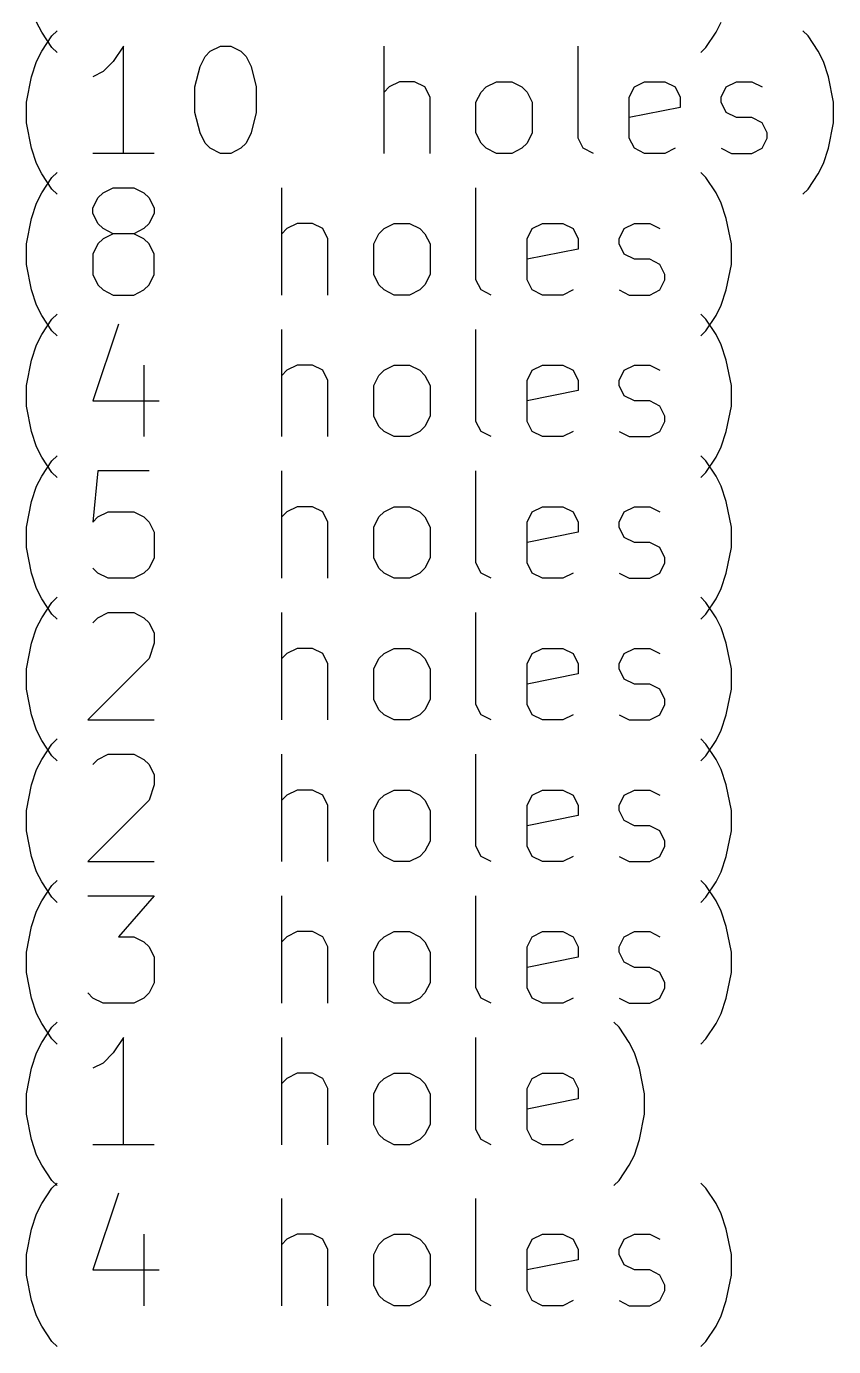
# Model space of a CAD drawing. Extents: x 56 to 177, y -369 to -58.
# Drawn here: x 105.93 to 128.5, y -318.54 to -281.62 of the extents above; entities that cross this region are included whole.
import ezdxf

# ---------------------------------------------------------------- set-up
doc = ezdxf.new("R2010")
doc.units = 0
doc.header["$MEASUREMENT"] = 0
doc.layers.add('BLACK', color=7, linetype='CONTINUOUS')

msp = doc.modelspace()

# ---------------------------------------------------------------- linework, layer by layer
at = {"layer": 'BLACK', "linetype": 'CONTINUOUS'}
for p, q in [((106.361, -281.784), (106.218, -281.498)), ((125.218, -281.784), (125.361, -281.498)), ((106.646, -282.212), (106.361, -281.784)), ((106.361, -282.315), (106.646, -281.886)), ((106.646, -281.886), (106.789, -281.744)), ((124.932, -282.212), (125.218, -281.784)), ((127.789, -281.886), (127.646, -281.744)), ((128.075, -282.315), (127.789, -281.886)), ((106.218, -282.601), (106.361, -282.315)), ((106.789, -282.355), (106.646, -282.212)), ((108.646, -282.172), (108.361, -282.601)), ((108.646, -285.172), (108.646, -282.172)), ((110.932, -282.458), (111.075, -282.315)), ((111.075, -282.315), (111.361, -282.172)), ((111.361, -282.172), (111.646, -282.172)), ((111.646, -282.172), (111.932, -282.315)), ((111.932, -282.315), (112.075, -282.458)), ((115.932, -285.172), (115.932, -282.172)), ((121.361, -284.744), (121.361, -282.172)), ((124.789, -282.355), (124.932, -282.212)), ((128.218, -282.601), (128.075, -282.315)), ((106.075, -283.029), (106.218, -282.601)), ((108.361, -282.601), (108.075, -282.886)), ((110.646, -283.315), (110.789, -282.744)), ((110.789, -282.744), (110.932, -282.458)), ((112.075, -282.458), (112.218, -282.744)), ((112.218, -282.744), (112.361, -283.315)), ((128.361, -283.029), (128.218, -282.601)), ((105.932, -283.744), (106.075, -283.029)), ((108.075, -282.886), (107.789, -283.029)), ((128.504, -283.744), (128.361, -283.029)), ((110.646, -284.029), (110.646, -283.315)), ((112.361, -283.315), (112.361, -284.029)), ((116.075, -283.315), (115.932, -283.458)), ((116.361, -283.172), (116.075, -283.315)), ((116.789, -283.172), (116.361, -283.172)), ((117.075, -283.315), (116.789, -283.172)), ((117.218, -283.601), (117.075, -283.315)), ((118.504, -283.744), (118.646, -283.458)), ((118.646, -283.458), (118.789, -283.315)), ((118.789, -283.315), (119.075, -283.172)), ((119.075, -283.172), (119.504, -283.172)), ((119.504, -283.172), (119.789, -283.315)), ((119.789, -283.315), (119.932, -283.458)), ((119.932, -283.458), (120.075, -283.744)), ((122.789, -283.601), (122.932, -283.315)), ((122.932, -283.315), (123.218, -283.172)), ((123.218, -283.172), (123.789, -283.172)), ((123.789, -283.172), (124.075, -283.315)), ((124.075, -283.315), (124.218, -283.601)), ((125.361, -283.601), (125.504, -283.315)), ((125.504, -283.315), (125.789, -283.172)), ((125.789, -283.172), (126.218, -283.172)), ((126.218, -283.172), (126.504, -283.315)), ((105.932, -284.315), (105.932, -283.744)), ((117.218, -285.172), (117.218, -283.601)), ((118.504, -284.601), (118.504, -283.744)), ((120.075, -283.744), (120.075, -284.601)), ((122.789, -284.744), (122.789, -283.601)), ((124.218, -283.601), (124.218, -283.886)), ((125.361, -283.744), (125.361, -283.601)), ((125.504, -284.029), (125.361, -283.744)), ((128.504, -284.315), (128.504, -283.744)), ((110.789, -284.601), (110.646, -284.029)), ((112.361, -284.029), (112.218, -284.601)), ((124.218, -283.886), (122.789, -284.172)), ((125.789, -284.172), (125.504, -284.029)), ((126.218, -284.172), (125.789, -284.172)), ((126.504, -284.315), (126.218, -284.172)), ((106.075, -285.029), (105.932, -284.315)), ((110.932, -284.886), (110.789, -284.601)), ((112.218, -284.601), (112.075, -284.886)), ((118.646, -284.886), (118.504, -284.601)), ((120.075, -284.601), (119.932, -284.886)), ((126.646, -284.601), (126.504, -284.315)), ((126.646, -284.744), (126.646, -284.601)), ((128.361, -285.029), (128.504, -284.315)), ((111.075, -285.029), (110.932, -284.886)), ((112.075, -284.886), (111.932, -285.029)), ((118.789, -285.029), (118.646, -284.886)), ((119.932, -284.886), (119.789, -285.029)), ((121.504, -285.029), (121.361, -284.744)), ((122.932, -285.029), (122.789, -284.744)), ((126.504, -285.029), (126.646, -284.744)), ((106.218, -285.458), (106.075, -285.029)), ((109.504, -285.172), (107.789, -285.172)), ((111.361, -285.172), (111.075, -285.029)), ((111.646, -285.172), (111.361, -285.172)), ((111.932, -285.029), (111.646, -285.172)), ((119.075, -285.172), (118.789, -285.029)), ((119.504, -285.172), (119.075, -285.172)), ((119.789, -285.029), (119.504, -285.172)), ((121.789, -285.172), (121.504, -285.029)), ((123.218, -285.172), (122.932, -285.029)), ((123.789, -285.172), (123.218, -285.172)), ((124.075, -285.029), (123.789, -285.172)), ((125.361, -285.029), (125.646, -285.172)), ((125.646, -285.172), (126.218, -285.172)), ((126.218, -285.172), (126.504, -285.029)), ((128.218, -285.458), (128.361, -285.029)), ((106.361, -285.744), (106.218, -285.458)), ((106.646, -285.846), (106.789, -285.704)), ((124.932, -285.846), (124.789, -285.704)), ((128.075, -285.744), (128.218, -285.458)), ((106.646, -286.172), (106.361, -285.744)), ((106.361, -286.275), (106.646, -285.846)), ((125.218, -286.275), (124.932, -285.846)), ((127.789, -286.172), (128.075, -285.744)), ((106.218, -286.561), (106.361, -286.275)), ((106.789, -286.315), (106.646, -286.172)), ((107.789, -286.704), (107.932, -286.418)), ((107.932, -286.418), (108.075, -286.275)), ((108.075, -286.275), (108.361, -286.132)), ((108.361, -286.132), (108.932, -286.132)), ((108.932, -286.132), (109.218, -286.275)), ((109.218, -286.275), (109.361, -286.418)), ((109.361, -286.418), (109.504, -286.704)), ((113.075, -289.132), (113.075, -286.132)), ((118.504, -288.704), (118.504, -286.132)), ((125.361, -286.561), (125.218, -286.275)), ((127.646, -286.315), (127.789, -286.172)), ((106.075, -286.989), (106.218, -286.561)), ((107.789, -286.846), (107.789, -286.704)), ((109.504, -286.704), (109.504, -286.846)), ((125.504, -286.989), (125.361, -286.561)), ((105.932, -287.704), (106.075, -286.989)), ((107.932, -287.132), (107.789, -286.846)), ((108.075, -287.275), (107.932, -287.132)), ((109.361, -287.132), (109.218, -287.275)), ((109.504, -286.846), (109.361, -287.132)), ((113.504, -287.132), (113.218, -287.275)), ((113.932, -287.132), (113.504, -287.132)), ((114.218, -287.275), (113.932, -287.132)), ((115.932, -287.275), (116.218, -287.132)), ((116.218, -287.132), (116.646, -287.132)), ((116.646, -287.132), (116.932, -287.275)), ((120.075, -287.275), (120.361, -287.132)), ((120.361, -287.132), (120.932, -287.132)), ((120.932, -287.132), (121.218, -287.275)), ((122.646, -287.275), (122.932, -287.132)), ((122.932, -287.132), (123.361, -287.132)), ((123.361, -287.132), (123.646, -287.275)), ((125.646, -287.704), (125.504, -286.989)), ((108.361, -287.418), (108.075, -287.275)), ((108.361, -287.418), (108.075, -287.561)), ((108.932, -287.418), (108.361, -287.418)), ((109.218, -287.275), (108.932, -287.418)), ((109.218, -287.561), (108.932, -287.418)), ((113.218, -287.275), (113.075, -287.418)), ((114.361, -287.561), (114.218, -287.275)), ((115.646, -287.704), (115.789, -287.418)), ((115.789, -287.418), (115.932, -287.275)), ((116.932, -287.275), (117.075, -287.418)), ((117.075, -287.418), (117.218, -287.704)), ((119.932, -287.561), (120.075, -287.275)), ((121.218, -287.275), (121.361, -287.561)), ((122.504, -287.561), (122.646, -287.275)), ((105.932, -288.275), (105.932, -287.704)), ((107.932, -287.704), (107.789, -287.989)), ((108.075, -287.561), (107.932, -287.704)), ((109.361, -287.704), (109.218, -287.561)), ((109.504, -287.989), (109.361, -287.704)), ((114.361, -289.132), (114.361, -287.561)), ((115.646, -288.561), (115.646, -287.704)), ((117.218, -287.704), (117.218, -288.561)), ((119.932, -288.704), (119.932, -287.561)), ((121.361, -287.846), (119.932, -288.132)), ((121.361, -287.561), (121.361, -287.846)), ((122.504, -287.704), (122.504, -287.561)), ((122.646, -287.989), (122.504, -287.704)), ((125.646, -288.275), (125.646, -287.704)), ((106.075, -288.989), (105.932, -288.275)), ((107.789, -287.989), (107.789, -288.561)), ((109.504, -288.561), (109.504, -287.989)), ((122.932, -288.132), (122.646, -287.989)), ((123.361, -288.132), (122.932, -288.132)), ((123.646, -288.275), (123.361, -288.132)), ((123.789, -288.561), (123.646, -288.275)), ((125.504, -288.989), (125.646, -288.275)), ((107.789, -288.561), (107.932, -288.846)), ((109.361, -288.846), (109.504, -288.561)), ((115.789, -288.846), (115.646, -288.561)), ((117.218, -288.561), (117.075, -288.846)), ((123.789, -288.704), (123.789, -288.561)), ((106.218, -289.418), (106.075, -288.989)), ((107.932, -288.846), (108.075, -288.989)), ((108.075, -288.989), (108.361, -289.132)), ((108.932, -289.132), (109.218, -288.989)), ((109.218, -288.989), (109.361, -288.846)), ((115.932, -288.989), (115.789, -288.846)), ((116.218, -289.132), (115.932, -288.989)), ((116.932, -288.989), (116.646, -289.132)), ((117.075, -288.846), (116.932, -288.989)), ((118.646, -288.989), (118.504, -288.704)), ((118.932, -289.132), (118.646, -288.989)), ((120.075, -288.989), (119.932, -288.704)), ((120.361, -289.132), (120.075, -288.989)), ((121.218, -288.989), (120.932, -289.132)), ((122.504, -288.989), (122.789, -289.132)), ((123.361, -289.132), (123.646, -288.989)), ((123.646, -288.989), (123.789, -288.704)), ((125.361, -289.418), (125.504, -288.989)), ((108.361, -289.132), (108.932, -289.132)), ((116.646, -289.132), (116.218, -289.132)), ((120.932, -289.132), (120.361, -289.132)), ((122.789, -289.132), (123.361, -289.132)), ((106.361, -289.704), (106.218, -289.418)), ((106.646, -290.132), (106.361, -289.704)), ((106.646, -289.806), (106.789, -289.664)), ((124.932, -289.806), (124.789, -289.664)), ((124.932, -290.132), (125.218, -289.704)), ((125.218, -289.704), (125.361, -289.418)), ((106.361, -290.235), (106.646, -289.806)), ((106.789, -290.275), (106.646, -290.132)), ((108.504, -289.949), (107.789, -292.092)), ((113.075, -293.092), (113.075, -290.092)), ((118.504, -292.664), (118.504, -290.092)), ((124.789, -290.275), (124.932, -290.132)), ((125.218, -290.235), (124.932, -289.806)), ((106.218, -290.521), (106.361, -290.235)), ((125.361, -290.521), (125.218, -290.235)), ((106.075, -290.949), (106.218, -290.521)), ((125.504, -290.949), (125.361, -290.521)), ((105.932, -291.664), (106.075, -290.949)), ((109.218, -291.092), (109.218, -293.092)), ((113.218, -291.235), (113.075, -291.378)), ((113.504, -291.092), (113.218, -291.235)), ((113.932, -291.092), (113.504, -291.092)), ((114.218, -291.235), (113.932, -291.092)), ((114.361, -291.521), (114.218, -291.235)), ((115.789, -291.378), (115.932, -291.235)), ((115.932, -291.235), (116.218, -291.092)), ((116.218, -291.092), (116.646, -291.092)), ((116.646, -291.092), (116.932, -291.235)), ((116.932, -291.235), (117.075, -291.378)), ((119.932, -291.521), (120.075, -291.235)), ((120.075, -291.235), (120.361, -291.092)), ((120.361, -291.092), (120.932, -291.092)), ((120.932, -291.092), (121.218, -291.235)), ((121.218, -291.235), (121.361, -291.521)), ((122.504, -291.521), (122.646, -291.235)), ((122.646, -291.235), (122.932, -291.092)), ((122.932, -291.092), (123.361, -291.092)), ((123.361, -291.092), (123.646, -291.235)), ((125.646, -291.664), (125.504, -290.949)), ((114.361, -293.092), (114.361, -291.521)), ((115.646, -291.664), (115.789, -291.378)), ((117.075, -291.378), (117.218, -291.664)), ((119.932, -292.664), (119.932, -291.521)), ((121.361, -291.521), (121.361, -291.806)), ((122.504, -291.664), (122.504, -291.521)), ((105.932, -292.235), (105.932, -291.664)), ((115.646, -292.521), (115.646, -291.664)), ((117.218, -291.664), (117.218, -292.521)), ((121.361, -291.806), (119.932, -292.092)), ((122.646, -291.949), (122.504, -291.664)), ((122.932, -292.092), (122.646, -291.949)), ((125.646, -292.235), (125.646, -291.664)), ((106.075, -292.949), (105.932, -292.235)), ((107.789, -292.092), (109.646, -292.092)), ((123.361, -292.092), (122.932, -292.092)), ((123.646, -292.235), (123.361, -292.092)), ((123.789, -292.521), (123.646, -292.235)), ((125.504, -292.949), (125.646, -292.235)), ((115.789, -292.806), (115.646, -292.521)), ((117.218, -292.521), (117.075, -292.806)), ((118.646, -292.949), (118.504, -292.664)), ((120.075, -292.949), (119.932, -292.664)), ((123.646, -292.949), (123.789, -292.664)), ((123.789, -292.664), (123.789, -292.521)), ((106.218, -293.378), (106.075, -292.949)), ((115.932, -292.949), (115.789, -292.806)), ((116.218, -293.092), (115.932, -292.949)), ((116.646, -293.092), (116.218, -293.092)), ((116.932, -292.949), (116.646, -293.092)), ((117.075, -292.806), (116.932, -292.949)), ((118.932, -293.092), (118.646, -292.949)), ((120.361, -293.092), (120.075, -292.949)), ((120.932, -293.092), (120.361, -293.092)), ((121.218, -292.949), (120.932, -293.092)), ((122.504, -292.949), (122.789, -293.092)), ((122.789, -293.092), (123.361, -293.092)), ((123.361, -293.092), (123.646, -292.949)), ((125.361, -293.378), (125.504, -292.949)), ((106.361, -293.664), (106.218, -293.378)), ((125.218, -293.664), (125.361, -293.378)), ((106.646, -294.092), (106.361, -293.664)), ((106.361, -294.195), (106.646, -293.766)), ((106.646, -293.766), (106.789, -293.624)), ((124.932, -293.766), (124.789, -293.624)), ((124.932, -294.092), (125.218, -293.664)), ((125.218, -294.195), (124.932, -293.766)), ((106.218, -294.481), (106.361, -294.195)), ((106.789, -294.235), (106.646, -294.092)), ((107.932, -294.052), (107.789, -295.481)), ((109.361, -294.052), (107.932, -294.052)), ((113.075, -297.052), (113.075, -294.052)), ((118.504, -296.624), (118.504, -294.052)), ((124.789, -294.235), (124.932, -294.092)), ((125.361, -294.481), (125.218, -294.195)), ((106.075, -294.909), (106.218, -294.481)), ((125.504, -294.909), (125.361, -294.481)), ((105.932, -295.624), (106.075, -294.909)), ((125.646, -295.624), (125.504, -294.909)), ((107.932, -295.338), (108.218, -295.195)), ((108.218, -295.195), (108.932, -295.195)), ((108.932, -295.195), (109.218, -295.338)), ((113.218, -295.195), (113.075, -295.338)), ((113.504, -295.052), (113.218, -295.195)), ((113.932, -295.052), (113.504, -295.052)), ((114.218, -295.195), (113.932, -295.052)), ((114.361, -295.481), (114.218, -295.195)), ((115.789, -295.338), (115.932, -295.195)), ((115.932, -295.195), (116.218, -295.052)), ((116.218, -295.052), (116.646, -295.052)), ((116.646, -295.052), (116.932, -295.195)), ((116.932, -295.195), (117.075, -295.338)), ((119.932, -295.481), (120.075, -295.195)), ((120.075, -295.195), (120.361, -295.052)), ((120.361, -295.052), (120.932, -295.052)), ((120.932, -295.052), (121.218, -295.195)), ((121.218, -295.195), (121.361, -295.481)), ((122.504, -295.481), (122.646, -295.195)), ((122.646, -295.195), (122.932, -295.052)), ((122.932, -295.052), (123.361, -295.052)), ((123.361, -295.052), (123.646, -295.195)), ((105.932, -296.195), (105.932, -295.624)), ((107.789, -295.481), (107.932, -295.338)), ((109.218, -295.338), (109.361, -295.481)), ((109.361, -295.481), (109.504, -295.766)), ((114.361, -297.052), (114.361, -295.481)), ((115.646, -295.624), (115.789, -295.338)), ((115.646, -296.481), (115.646, -295.624)), ((117.075, -295.338), (117.218, -295.624)), ((117.218, -295.624), (117.218, -296.481)), ((119.932, -296.624), (119.932, -295.481)), ((121.361, -295.481), (121.361, -295.766)), ((122.504, -295.624), (122.504, -295.481)), ((122.646, -295.909), (122.504, -295.624)), ((125.646, -296.195), (125.646, -295.624)), ((109.504, -295.766), (109.504, -296.481)), ((121.361, -295.766), (119.932, -296.052)), ((122.932, -296.052), (122.646, -295.909)), ((106.075, -296.909), (105.932, -296.195)), ((123.361, -296.052), (122.932, -296.052)), ((123.646, -296.195), (123.361, -296.052)), ((123.789, -296.481), (123.646, -296.195)), ((125.504, -296.909), (125.646, -296.195)), ((107.932, -296.909), (107.789, -296.766)), ((109.361, -296.766), (109.218, -296.909)), ((109.504, -296.481), (109.361, -296.766)), ((115.789, -296.766), (115.646, -296.481)), ((115.932, -296.909), (115.789, -296.766)), ((117.075, -296.766), (116.932, -296.909)), ((117.218, -296.481), (117.075, -296.766)), ((118.646, -296.909), (118.504, -296.624)), ((120.075, -296.909), (119.932, -296.624)), ((123.646, -296.909), (123.789, -296.624)), ((123.789, -296.624), (123.789, -296.481)), ((106.218, -297.338), (106.075, -296.909)), ((108.218, -297.052), (107.932, -296.909)), ((108.932, -297.052), (108.218, -297.052)), ((109.218, -296.909), (108.932, -297.052)), ((116.218, -297.052), (115.932, -296.909)), ((116.646, -297.052), (116.218, -297.052)), ((116.932, -296.909), (116.646, -297.052)), ((118.932, -297.052), (118.646, -296.909)), ((120.361, -297.052), (120.075, -296.909)), ((120.932, -297.052), (120.361, -297.052)), ((121.218, -296.909), (120.932, -297.052)), ((122.504, -296.909), (122.789, -297.052)), ((122.789, -297.052), (123.361, -297.052)), ((123.361, -297.052), (123.646, -296.909)), ((125.361, -297.338), (125.504, -296.909)), ((106.361, -297.624), (106.218, -297.338)), ((125.218, -297.624), (125.361, -297.338)), ((106.646, -298.052), (106.361, -297.624)), ((106.361, -298.155), (106.646, -297.726)), ((106.646, -297.726), (106.789, -297.584)), ((124.932, -297.726), (124.789, -297.584)), ((124.932, -298.052), (125.218, -297.624)), ((125.218, -298.155), (124.932, -297.726)), ((106.218, -298.441), (106.361, -298.155)), ((106.789, -298.195), (106.646, -298.052)), ((107.789, -298.298), (107.932, -298.155)), ((107.932, -298.155), (108.218, -298.012)), ((108.218, -298.012), (108.932, -298.012)), ((108.932, -298.012), (109.218, -298.155)), ((109.218, -298.155), (109.361, -298.298)), ((113.075, -301.012), (113.075, -298.012)), ((118.504, -300.584), (118.504, -298.012)), ((124.789, -298.195), (124.932, -298.052)), ((125.361, -298.441), (125.218, -298.155)), ((106.075, -298.869), (106.218, -298.441)), ((109.361, -298.298), (109.504, -298.584)), ((109.504, -298.584), (109.504, -298.869)), ((125.504, -298.869), (125.361, -298.441)), ((105.932, -299.584), (106.075, -298.869)), ((109.504, -298.869), (109.361, -299.298)), ((125.646, -299.584), (125.504, -298.869)), ((109.361, -299.298), (107.646, -301.012)), ((113.218, -299.155), (113.075, -299.298)), ((113.504, -299.012), (113.218, -299.155)), ((113.932, -299.012), (113.504, -299.012)), ((114.218, -299.155), (113.932, -299.012)), ((114.361, -299.441), (114.218, -299.155)), ((115.646, -299.584), (115.789, -299.298)), ((115.789, -299.298), (115.932, -299.155)), ((115.932, -299.155), (116.218, -299.012)), ((116.218, -299.012), (116.646, -299.012)), ((116.646, -299.012), (116.932, -299.155)), ((116.932, -299.155), (117.075, -299.298)), ((117.075, -299.298), (117.218, -299.584)), ((119.932, -299.441), (120.075, -299.155)), ((120.075, -299.155), (120.361, -299.012)), ((120.361, -299.012), (120.932, -299.012)), ((120.932, -299.012), (121.218, -299.155)), ((121.218, -299.155), (121.361, -299.441)), ((122.504, -299.441), (122.646, -299.155)), ((122.646, -299.155), (122.932, -299.012)), ((122.932, -299.012), (123.361, -299.012)), ((123.361, -299.012), (123.646, -299.155)), ((105.932, -300.155), (105.932, -299.584)), ((114.361, -301.012), (114.361, -299.441)), ((115.646, -300.441), (115.646, -299.584)), ((117.218, -299.584), (117.218, -300.441)), ((119.932, -300.584), (119.932, -299.441)), ((121.361, -299.726), (119.932, -300.012)), ((121.361, -299.441), (121.361, -299.726)), ((122.504, -299.584), (122.504, -299.441)), ((122.646, -299.869), (122.504, -299.584)), ((125.646, -300.155), (125.646, -299.584)), ((122.932, -300.012), (122.646, -299.869)), ((123.361, -300.012), (122.932, -300.012)), ((123.646, -300.155), (123.361, -300.012)), ((106.075, -300.869), (105.932, -300.155)), ((115.789, -300.726), (115.646, -300.441)), ((117.218, -300.441), (117.075, -300.726)), ((123.789, -300.441), (123.646, -300.155)), ((123.789, -300.584), (123.789, -300.441)), ((125.504, -300.869), (125.646, -300.155)), ((115.932, -300.869), (115.789, -300.726)), ((117.075, -300.726), (116.932, -300.869)), ((118.646, -300.869), (118.504, -300.584)), ((120.075, -300.869), (119.932, -300.584)), ((123.646, -300.869), (123.789, -300.584)), ((106.218, -301.298), (106.075, -300.869)), ((107.646, -301.012), (109.504, -301.012)), ((116.218, -301.012), (115.932, -300.869)), ((116.646, -301.012), (116.218, -301.012)), ((116.932, -300.869), (116.646, -301.012)), ((118.932, -301.012), (118.646, -300.869)), ((120.361, -301.012), (120.075, -300.869)), ((120.932, -301.012), (120.361, -301.012)), ((121.218, -300.869), (120.932, -301.012)), ((122.504, -300.869), (122.789, -301.012)), ((122.789, -301.012), (123.361, -301.012)), ((123.361, -301.012), (123.646, -300.869)), ((125.361, -301.298), (125.504, -300.869)), ((106.361, -301.584), (106.218, -301.298)), ((106.646, -302.012), (106.361, -301.584)), ((106.646, -301.686), (106.789, -301.544)), ((124.932, -301.686), (124.789, -301.544)), ((124.932, -302.012), (125.218, -301.584)), ((125.218, -301.584), (125.361, -301.298)), ((106.361, -302.115), (106.646, -301.686)), ((125.218, -302.115), (124.932, -301.686)), ((106.218, -302.401), (106.361, -302.115)), ((106.789, -302.155), (106.646, -302.012)), ((107.789, -302.258), (107.932, -302.115)), ((107.932, -302.115), (108.218, -301.972)), ((108.218, -301.972), (108.932, -301.972)), ((108.932, -301.972), (109.218, -302.115)), ((109.218, -302.115), (109.361, -302.258)), ((109.361, -302.258), (109.504, -302.544)), ((113.075, -304.972), (113.075, -301.972)), ((118.504, -304.544), (118.504, -301.972)), ((124.789, -302.155), (124.932, -302.012)), ((125.361, -302.401), (125.218, -302.115)), ((106.075, -302.829), (106.218, -302.401)), ((109.504, -302.544), (109.504, -302.829)), ((125.504, -302.829), (125.361, -302.401)), ((105.932, -303.544), (106.075, -302.829)), ((109.504, -302.829), (109.361, -303.258)), ((113.504, -302.972), (113.218, -303.115)), ((113.932, -302.972), (113.504, -302.972)), ((114.218, -303.115), (113.932, -302.972)), ((115.932, -303.115), (116.218, -302.972)), ((116.218, -302.972), (116.646, -302.972)), ((116.646, -302.972), (116.932, -303.115)), ((120.075, -303.115), (120.361, -302.972)), ((120.361, -302.972), (120.932, -302.972)), ((120.932, -302.972), (121.218, -303.115)), ((122.646, -303.115), (122.932, -302.972)), ((122.932, -302.972), (123.361, -302.972)), ((123.361, -302.972), (123.646, -303.115)), ((125.646, -303.544), (125.504, -302.829)), ((109.361, -303.258), (107.646, -304.972)), ((113.218, -303.115), (113.075, -303.258)), ((114.361, -303.401), (114.218, -303.115)), ((114.361, -304.972), (114.361, -303.401)), ((115.646, -303.544), (115.789, -303.258)), ((115.789, -303.258), (115.932, -303.115)), ((116.932, -303.115), (117.075, -303.258)), ((117.075, -303.258), (117.218, -303.544)), ((119.932, -303.401), (120.075, -303.115)), ((119.932, -304.544), (119.932, -303.401)), ((121.218, -303.115), (121.361, -303.401)), ((121.361, -303.401), (121.361, -303.686)), ((122.504, -303.401), (122.646, -303.115)), ((122.504, -303.544), (122.504, -303.401)), ((105.932, -304.115), (105.932, -303.544)), ((115.646, -304.401), (115.646, -303.544)), ((117.218, -303.544), (117.218, -304.401)), ((121.361, -303.686), (119.932, -303.972)), ((122.646, -303.829), (122.504, -303.544)), ((125.646, -304.115), (125.646, -303.544)), ((106.075, -304.829), (105.932, -304.115)), ((122.932, -303.972), (122.646, -303.829)), ((123.361, -303.972), (122.932, -303.972)), ((123.646, -304.115), (123.361, -303.972)), ((123.789, -304.401), (123.646, -304.115)), ((125.504, -304.829), (125.646, -304.115)), ((115.789, -304.686), (115.646, -304.401)), ((117.218, -304.401), (117.075, -304.686)), ((123.789, -304.544), (123.789, -304.401)), ((106.218, -305.258), (106.075, -304.829)), ((115.932, -304.829), (115.789, -304.686)), ((116.218, -304.972), (115.932, -304.829)), ((116.932, -304.829), (116.646, -304.972)), ((117.075, -304.686), (116.932, -304.829)), ((118.646, -304.829), (118.504, -304.544)), ((118.932, -304.972), (118.646, -304.829)), ((120.075, -304.829), (119.932, -304.544)), ((120.361, -304.972), (120.075, -304.829)), ((121.218, -304.829), (120.932, -304.972)), ((122.504, -304.829), (122.789, -304.972)), ((123.361, -304.972), (123.646, -304.829)), ((123.646, -304.829), (123.789, -304.544)), ((125.361, -305.258), (125.504, -304.829)), ((106.361, -305.544), (106.218, -305.258)), ((107.646, -304.972), (109.504, -304.972)), ((116.646, -304.972), (116.218, -304.972)), ((120.932, -304.972), (120.361, -304.972)), ((122.789, -304.972), (123.361, -304.972)), ((125.218, -305.544), (125.361, -305.258)), ((106.646, -305.972), (106.361, -305.544)), ((106.361, -306.075), (106.646, -305.646)), ((106.646, -305.646), (106.789, -305.504)), ((124.932, -305.646), (124.789, -305.504)), ((124.932, -305.972), (125.218, -305.544)), ((125.218, -306.075), (124.932, -305.646)), ((106.789, -306.115), (106.646, -305.972)), ((107.646, -305.932), (109.504, -305.932)), ((109.504, -305.932), (108.504, -307.075)), ((113.075, -308.932), (113.075, -305.932)), ((118.504, -308.504), (118.504, -305.932)), ((124.789, -306.115), (124.932, -305.972)), ((106.075, -306.789), (106.218, -306.361)), ((106.218, -306.361), (106.361, -306.075)), ((125.361, -306.361), (125.218, -306.075)), ((125.504, -306.789), (125.361, -306.361)), ((105.932, -307.504), (106.075, -306.789)), ((108.504, -307.075), (108.932, -307.075)), ((108.932, -307.075), (109.218, -307.218)), ((113.218, -307.075), (113.075, -307.218)), ((113.504, -306.932), (113.218, -307.075)), ((113.932, -306.932), (113.504, -306.932)), ((114.218, -307.075), (113.932, -306.932)), ((114.361, -307.361), (114.218, -307.075)), ((115.789, -307.218), (115.932, -307.075)), ((115.932, -307.075), (116.218, -306.932)), ((116.218, -306.932), (116.646, -306.932)), ((116.646, -306.932), (116.932, -307.075)), ((116.932, -307.075), (117.075, -307.218)), ((119.932, -307.361), (120.075, -307.075)), ((120.075, -307.075), (120.361, -306.932)), ((120.361, -306.932), (120.932, -306.932)), ((120.932, -306.932), (121.218, -307.075)), ((121.218, -307.075), (121.361, -307.361)), ((122.504, -307.361), (122.646, -307.075)), ((122.646, -307.075), (122.932, -306.932)), ((122.932, -306.932), (123.361, -306.932)), ((123.361, -306.932), (123.646, -307.075)), ((125.646, -307.504), (125.504, -306.789)), ((109.218, -307.218), (109.361, -307.361)), ((109.361, -307.361), (109.504, -307.646)), ((114.361, -308.932), (114.361, -307.361)), ((115.646, -307.504), (115.789, -307.218)), ((117.075, -307.218), (117.218, -307.504)), ((119.932, -308.504), (119.932, -307.361)), ((121.361, -307.361), (121.361, -307.646)), ((122.504, -307.504), (122.504, -307.361)), ((105.932, -308.075), (105.932, -307.504)), ((109.504, -307.646), (109.504, -308.361)), ((115.646, -308.361), (115.646, -307.504)), ((117.218, -307.504), (117.218, -308.361)), ((121.361, -307.646), (119.932, -307.932)), ((122.646, -307.789), (122.504, -307.504)), ((122.932, -307.932), (122.646, -307.789)), ((125.646, -308.075), (125.646, -307.504)), ((106.075, -308.789), (105.932, -308.075)), ((123.361, -307.932), (122.932, -307.932)), ((123.646, -308.075), (123.361, -307.932)), ((123.789, -308.361), (123.646, -308.075)), ((125.504, -308.789), (125.646, -308.075)), ((109.504, -308.361), (109.361, -308.646)), ((115.789, -308.646), (115.646, -308.361)), ((117.218, -308.361), (117.075, -308.646)), ((118.646, -308.789), (118.504, -308.504)), ((120.075, -308.789), (119.932, -308.504)), ((123.646, -308.789), (123.789, -308.504)), ((123.789, -308.504), (123.789, -308.361)), ((106.218, -309.218), (106.075, -308.789)), ((107.789, -308.789), (107.646, -308.646)), ((108.075, -308.932), (107.789, -308.789)), ((108.932, -308.932), (108.075, -308.932)), ((109.218, -308.789), (108.932, -308.932)), ((109.361, -308.646), (109.218, -308.789)), ((115.932, -308.789), (115.789, -308.646)), ((116.218, -308.932), (115.932, -308.789)), ((116.646, -308.932), (116.218, -308.932)), ((116.932, -308.789), (116.646, -308.932)), ((117.075, -308.646), (116.932, -308.789)), ((118.932, -308.932), (118.646, -308.789)), ((120.361, -308.932), (120.075, -308.789)), ((120.932, -308.932), (120.361, -308.932)), ((121.218, -308.789), (120.932, -308.932)), ((122.504, -308.789), (122.789, -308.932)), ((122.789, -308.932), (123.361, -308.932)), ((123.361, -308.932), (123.646, -308.789)), ((125.361, -309.218), (125.504, -308.789)), ((106.361, -309.504), (106.218, -309.218)), ((125.218, -309.504), (125.361, -309.218)), ((106.646, -309.932), (106.361, -309.504)), ((106.361, -310.035), (106.646, -309.606)), ((106.646, -309.606), (106.789, -309.464)), ((122.504, -309.606), (122.361, -309.464)), ((122.789, -310.035), (122.504, -309.606)), ((124.932, -309.932), (125.218, -309.504)), ((106.218, -310.321), (106.361, -310.035)), ((106.789, -310.075), (106.646, -309.932)), ((108.646, -309.892), (108.361, -310.321)), ((108.646, -312.892), (108.646, -309.892)), ((113.075, -312.892), (113.075, -309.892)), ((118.504, -312.464), (118.504, -309.892)), ((122.932, -310.321), (122.789, -310.035)), ((124.789, -310.075), (124.932, -309.932)), ((106.075, -310.749), (106.218, -310.321)), ((108.361, -310.321), (108.075, -310.606)), ((123.075, -310.749), (122.932, -310.321)), ((105.932, -311.464), (106.075, -310.749)), ((108.075, -310.606), (107.789, -310.749)), ((123.218, -311.464), (123.075, -310.749)), ((113.218, -311.035), (113.075, -311.178)), ((113.504, -310.892), (113.218, -311.035)), ((113.932, -310.892), (113.504, -310.892)), ((114.218, -311.035), (113.932, -310.892)), ((114.361, -311.321), (114.218, -311.035)), ((115.646, -311.464), (115.789, -311.178)), ((115.789, -311.178), (115.932, -311.035)), ((115.932, -311.035), (116.218, -310.892)), ((116.218, -310.892), (116.646, -310.892)), ((116.646, -310.892), (116.932, -311.035)), ((116.932, -311.035), (117.075, -311.178)), ((117.075, -311.178), (117.218, -311.464)), ((119.932, -311.321), (120.075, -311.035)), ((120.075, -311.035), (120.361, -310.892)), ((120.361, -310.892), (120.932, -310.892)), ((120.932, -310.892), (121.218, -311.035)), ((121.218, -311.035), (121.361, -311.321)), ((105.932, -312.035), (105.932, -311.464)), ((114.361, -312.892), (114.361, -311.321)), ((115.646, -312.321), (115.646, -311.464)), ((117.218, -311.464), (117.218, -312.321)), ((119.932, -312.464), (119.932, -311.321)), ((121.361, -311.321), (121.361, -311.606)), ((123.218, -312.035), (123.218, -311.464)), ((121.361, -311.606), (119.932, -311.892)), ((106.075, -312.749), (105.932, -312.035)), ((123.075, -312.749), (123.218, -312.035)), ((115.789, -312.606), (115.646, -312.321)), ((115.932, -312.749), (115.789, -312.606)), ((117.075, -312.606), (116.932, -312.749)), ((117.218, -312.321), (117.075, -312.606)), ((118.646, -312.749), (118.504, -312.464)), ((120.075, -312.749), (119.932, -312.464)), ((106.218, -313.178), (106.075, -312.749)), ((109.504, -312.892), (107.789, -312.892)), ((116.218, -312.892), (115.932, -312.749)), ((116.646, -312.892), (116.218, -312.892)), ((116.932, -312.749), (116.646, -312.892)), ((118.932, -312.892), (118.646, -312.749)), ((120.361, -312.892), (120.075, -312.749)), ((120.932, -312.892), (120.361, -312.892)), ((121.218, -312.749), (120.932, -312.892)), ((122.932, -313.178), (123.075, -312.749)), ((106.361, -313.464), (106.218, -313.178)), ((122.789, -313.464), (122.932, -313.178)), ((106.646, -313.892), (106.361, -313.464)), ((122.504, -313.892), (122.789, -313.464)), ((106.361, -314.535), (106.646, -314.106)), ((106.789, -314.035), (106.646, -313.892)), ((106.646, -314.106), (106.789, -313.964)), ((122.361, -314.035), (122.504, -313.892)), ((124.932, -314.106), (124.789, -313.964)), ((125.218, -314.535), (124.932, -314.106)), ((108.504, -314.249), (107.789, -316.392)), ((113.075, -317.392), (113.075, -314.392)), ((118.504, -316.964), (118.504, -314.392)), ((106.075, -315.249), (106.218, -314.821)), ((106.218, -314.821), (106.361, -314.535)), ((125.361, -314.821), (125.218, -314.535)), ((125.504, -315.249), (125.361, -314.821)), ((105.932, -315.964), (106.075, -315.249)), ((109.218, -315.392), (109.218, -317.392)), ((113.218, -315.535), (113.075, -315.678)), ((113.504, -315.392), (113.218, -315.535)), ((113.932, -315.392), (113.504, -315.392)), ((114.218, -315.535), (113.932, -315.392)), ((114.361, -315.821), (114.218, -315.535)), ((115.789, -315.678), (115.932, -315.535)), ((115.932, -315.535), (116.218, -315.392)), ((116.218, -315.392), (116.646, -315.392)), ((116.646, -315.392), (116.932, -315.535)), ((116.932, -315.535), (117.075, -315.678)), ((119.932, -315.821), (120.075, -315.535)), ((120.075, -315.535), (120.361, -315.392)), ((120.361, -315.392), (120.932, -315.392)), ((120.932, -315.392), (121.218, -315.535)), ((121.218, -315.535), (121.361, -315.821)), ((122.504, -315.821), (122.646, -315.535)), ((122.646, -315.535), (122.932, -315.392)), ((122.932, -315.392), (123.361, -315.392)), ((123.361, -315.392), (123.646, -315.535)), ((125.646, -315.964), (125.504, -315.249)), ((105.932, -316.535), (105.932, -315.964)), ((114.361, -317.392), (114.361, -315.821)), ((115.646, -315.964), (115.789, -315.678)), ((115.646, -316.821), (115.646, -315.964)), ((117.075, -315.678), (117.218, -315.964)), ((117.218, -315.964), (117.218, -316.821)), ((119.932, -316.964), (119.932, -315.821)), ((121.361, -315.821), (121.361, -316.106)), ((122.504, -315.964), (122.504, -315.821)), ((122.646, -316.249), (122.504, -315.964)), ((125.646, -316.535), (125.646, -315.964)), ((121.361, -316.106), (119.932, -316.392)), ((122.932, -316.392), (122.646, -316.249)), ((106.075, -317.249), (105.932, -316.535)), ((107.789, -316.392), (109.646, -316.392)), ((123.361, -316.392), (122.932, -316.392)), ((123.646, -316.535), (123.361, -316.392)), ((123.789, -316.821), (123.646, -316.535)), ((125.504, -317.249), (125.646, -316.535)), ((115.789, -317.106), (115.646, -316.821)), ((117.218, -316.821), (117.075, -317.106)), ((118.646, -317.249), (118.504, -316.964)), ((120.075, -317.249), (119.932, -316.964)), ((123.646, -317.249), (123.789, -316.964)), ((123.789, -316.964), (123.789, -316.821)), ((106.218, -317.678), (106.075, -317.249)), ((115.932, -317.249), (115.789, -317.106)), ((116.218, -317.392), (115.932, -317.249)), ((116.646, -317.392), (116.218, -317.392)), ((116.932, -317.249), (116.646, -317.392)), ((117.075, -317.106), (116.932, -317.249)), ((118.932, -317.392), (118.646, -317.249)), ((120.361, -317.392), (120.075, -317.249)), ((120.932, -317.392), (120.361, -317.392)), ((121.218, -317.249), (120.932, -317.392)), ((122.504, -317.249), (122.789, -317.392)), ((122.789, -317.392), (123.361, -317.392)), ((123.361, -317.392), (123.646, -317.249)), ((125.361, -317.678), (125.504, -317.249)), ((106.361, -317.964), (106.218, -317.678)), ((125.218, -317.964), (125.361, -317.678)), ((106.646, -318.392), (106.361, -317.964)), ((124.932, -318.392), (125.218, -317.964)), ((106.789, -318.535), (106.646, -318.392)), ((124.789, -318.535), (124.932, -318.392))]:
    msp.add_line(p, q, dxfattribs=at)

doc.saveas('drawing.dxf')
